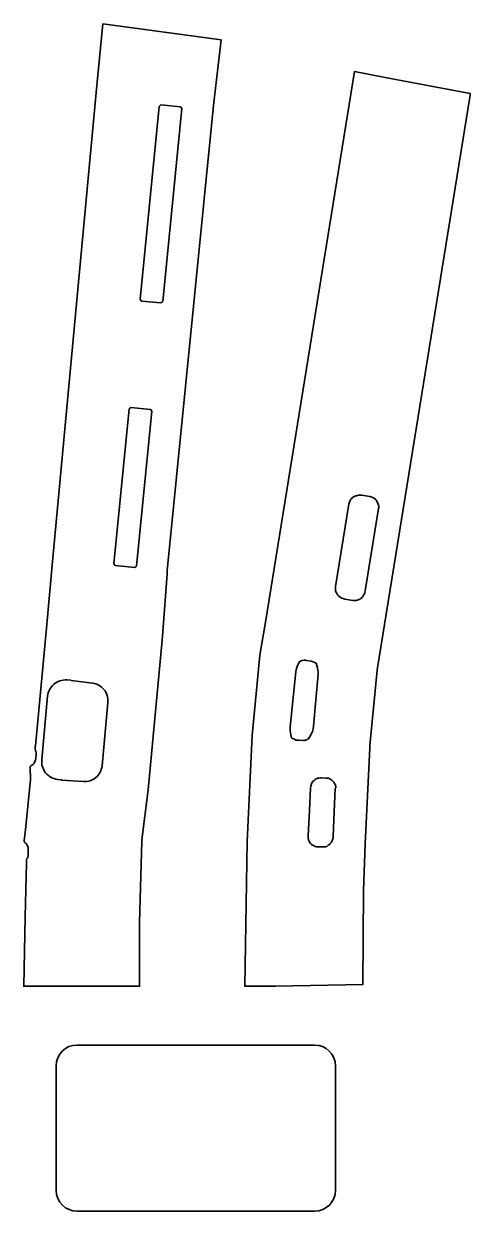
# Model space of a CAD drawing. Header units: millimetres. Extents: x 5 to 277, y 79 to 292.
# Drawn here: x 128.6 to 188.2, y 132.8 to 291.5 of the extents above; entities that cross this region are included whole.
import ezdxf

# ---------------------------------------------------------------- set-up
doc = ezdxf.new("R2010")
doc.units = ezdxf.units.MM
doc.header["$MEASUREMENT"] = 0
doc.layers.add('Livello 1', color=7, linetype='Continuous', lineweight=0)

msp = doc.modelspace()

# ---------------------------------------------------------------- linework, layer by layer
at = {"layer": 'Livello 1', "color": 250, "lineweight": 35, "true_color": 0x1d1d1b}
for points, knots in [([(139.14, 291.54), (139.14, 291.54), (138.25, 282.36), (138.25, 282.36), (138.25, 282.36), (132.36, 219.15), (132.36, 219.15), (132.36, 219.15), (131.59, 210.71), (131.59, 210.71), (131.59, 210.71), (130.14, 194.98), (130.14, 194.98), (130.14, 194.98), (130.1, 194.91), (130.1, 194.91), (130.1, 194.91), (130.1, 194.84), (130.1, 194.84), (130.1, 194.84), (130.1, 194.77), (130.1, 194.77), (130.1, 194.77), (130.1, 194.7), (130.1, 194.7), (130.1, 194.7), (130.1, 194.52), (130.1, 194.52), (130.1, 194.52), (130.14, 194.35), (130.14, 194.35), (130.14, 194.35), (130.17, 194.24), (130.17, 194.24), (130.17, 194.24), (130.21, 194.13), (130.21, 194.13), (130.21, 194.13), (130.21, 193.99), (130.21, 193.99), (130.21, 193.99), (130.21, 193.89), (130.21, 193.89), (130.21, 193.89), (130.17, 193.46), (130.17, 193.46), (130.17, 193.46), (130.17, 193.39), (130.17, 193.39), (130.17, 193.39), (130.17, 193.25), (130.17, 193.25), (130.17, 193.25), (130.14, 193.11), (130.14, 193.11), (130.14, 193.11), (130.1, 192.97), (130.1, 192.97), (130.1, 192.97), (130.03, 192.83), (130.03, 192.83), (130.03, 192.83), (129.96, 192.69), (129.96, 192.69), (129.96, 192.69), (129.93, 192.62), (129.93, 192.62), (129.93, 192.62), (129.86, 192.55), (129.86, 192.55), (129.86, 192.55), (129.79, 192.48), (129.79, 192.48), (129.79, 192.48), (129.72, 192.44), (129.72, 192.44), (129.72, 192.44), (129.65, 192.4), (129.65, 192.4), (129.65, 192.4), (129.58, 192.37), (129.58, 192.37), (129.58, 192.37), (129.54, 192.33), (129.54, 192.33), (129.54, 192.33), (129.5, 192.3), (129.5, 192.3), (129.5, 192.3), (129.47, 192.26), (129.47, 192.26), (129.47, 192.26), (129.43, 192.23), (129.43, 192.23), (129.43, 192.23), (129.43, 192.19), (129.43, 192.19), (129.43, 192.19), (129.43, 192.16), (129.43, 192.16), (129.43, 192.16), (129.47, 190.43), (129.47, 190.43), (129.47, 190.43), (128.8, 183.8), (128.8, 183.8), (128.8, 183.8), (128.59, 182.28), (128.59, 182.28), (128.59, 182.28), (128.59, 182.24), (128.59, 182.24), (128.59, 182.24), (128.59, 182.21), (128.59, 182.21), (128.59, 182.21), (128.59, 182.17), (128.59, 182.17), (128.59, 182.17), (128.62, 182.14), (128.62, 182.14), (128.62, 182.14), (128.66, 182.1), (128.66, 182.1), (128.66, 182.1), (128.69, 182.07), (128.69, 182.07), (128.69, 182.07), (128.76, 182.03), (128.76, 182.03), (128.76, 182.03), (128.83, 181.96), (128.83, 181.96), (128.83, 181.96), (128.9, 181.89), (128.9, 181.89), (128.9, 181.89), (128.94, 181.82), (128.94, 181.82), (128.94, 181.82), (128.98, 181.75), (128.98, 181.75), (128.98, 181.75), (129.01, 181.68), (129.01, 181.68), (129.01, 181.68), (129.08, 181.54), (129.08, 181.54), (129.08, 181.54), (129.12, 181.4), (129.12, 181.4), (129.12, 181.4), (129.15, 181.26), (129.15, 181.26), (129.15, 181.26), (129.15, 181.12), (129.15, 181.12), (129.15, 181.12), (129.15, 180.97), (129.15, 180.97), (129.15, 180.97), (129.15, 180.9), (129.15, 180.9), (129.15, 180.9), (129.15, 180.48), (129.15, 180.48), (129.15, 180.48), (129.12, 180.23), (129.12, 180.23), (129.12, 180.23), (129.08, 180.13), (129.08, 180.13), (129.08, 180.13), (129.05, 180.02), (129.05, 180.02), (129.05, 180.02), (128.98, 179.92), (128.98, 179.92), (128.98, 179.92), (128.94, 179.74), (128.94, 179.74), (128.94, 179.74), (128.9, 179.56), (128.9, 179.56), (128.9, 179.56), (128.9, 179.49), (128.9, 179.49), (128.9, 179.49), (128.9, 179.42), (128.9, 179.42), (128.9, 179.42), (128.9, 179.35), (128.9, 179.35), (128.9, 179.35), (128.9, 179.28), (128.9, 179.28), (128.9, 179.28), (128.73, 172.16), (128.73, 172.16), (128.73, 172.16), (128.55, 162.84), (128.55, 162.84), (128.55, 162.84), (144.04, 162.84), (144.04, 162.84), (144.04, 162.84), (144.04, 171.34), (144.04, 171.34), (144.04, 171.34), (144.04, 171.34), (144.04, 171.34), (144.04, 171.34), (144.32, 182.24), (144.32, 182.24), (144.32, 182.24), (144.32, 182.42), (144.32, 182.42), (144.32, 182.42), (145.17, 189.09), (145.17, 189.09), (145.17, 189.09), (145.17, 189.12), (145.17, 189.12), (145.17, 189.12), (145.8, 195.79), (145.8, 195.79), (145.8, 195.79), (147.07, 209.13), (147.07, 209.13), (147.07, 209.13), (147.11, 209.66), (147.11, 209.66), (147.11, 209.66), (147.71, 217.98), (147.71, 217.98), (147.71, 217.98), (147.74, 218.23), (147.74, 218.23), (147.74, 218.23), (147.74, 218.33), (147.74, 218.33), (147.74, 218.33), (147.74, 218.44), (147.74, 218.44), (147.74, 218.44), (153.88, 280.14), (153.88, 280.14), (153.88, 280.14), (153.88, 280.25), (153.88, 280.25), (153.88, 280.25), (154.94, 289.38), (154.94, 289.38), (154.94, 289.38), (139.14, 291.54), (139.14, 291.54)], [0, 0, 0, 0, 1, 1, 1, 2, 2, 2, 3, 3, 3, 4, 4, 4, 5, 5, 5, 6, 6, 6, 7, 7, 7, 8, 8, 8, 9, 9, 9, 10, 10, 10, 11, 11, 11, 12, 12, 12, 13, 13, 13, 14, 14, 14, 15, 15, 15, 16, 16, 16, 17, 17, 17, 18, 18, 18, 19, 19, 19, 20, 20, 20, 21, 21, 21, 22, 22, 22, 23, 23, 23, 24, 24, 24, 25, 25, 25, 26, 26, 26, 27, 27, 27, 28, 28, 28, 29, 29, 29, 30, 30, 30, 31, 31, 31, 32, 32, 32, 33, 33, 33, 34, 34, 34, 35, 35, 35, 36, 36, 36, 37, 37, 37, 38, 38, 38, 39, 39, 39, 40, 40, 40, 41, 41, 41, 42, 42, 42, 43, 43, 43, 44, 44, 44, 45, 45, 45, 46, 46, 46, 47, 47, 47, 48, 48, 48, 49, 49, 49, 50, 50, 50, 51, 51, 51, 52, 52, 52, 53, 53, 53, 54, 54, 54, 55, 55, 55, 56, 56, 56, 57, 57, 57, 58, 58, 58, 59, 59, 59, 60, 60, 60, 61, 61, 61, 62, 62, 62, 63, 63, 63, 64, 64, 64, 65, 65, 65, 66, 66, 66, 67, 67, 67, 68, 68, 68, 69, 69, 69, 70, 70, 70, 71, 71, 71, 72, 72, 72, 73, 73, 73, 74, 74, 74, 75, 75, 75, 76, 76, 76, 77, 77, 77, 78, 78, 78, 79, 79, 79, 80, 80, 80, 81, 81, 81, 82, 82, 82, 83, 83, 83, 84, 84, 84, 85, 85, 85, 85]), ([(147.14, 254.39), (147.14, 254.39), (146.9, 254.21), (146.9, 254.21), (146.9, 254.21), (144.29, 254.46), (144.29, 254.46), (144.29, 254.46), (144.11, 254.71), (144.11, 254.71), (144.11, 254.71), (146.65, 280.49), (146.65, 280.49), (146.65, 280.49), (146.9, 280.71), (146.9, 280.71), (146.9, 280.71), (149.51, 280.42), (149.51, 280.42), (149.51, 280.42), (149.68, 280.21), (149.68, 280.21), (149.68, 280.21), (147.14, 254.39), (147.14, 254.39)], [0, 0, 0, 0, 1, 1, 1, 2, 2, 2, 3, 3, 3, 4, 4, 4, 5, 5, 5, 6, 6, 6, 7, 7, 7, 8, 8, 8, 8]), ([(143.62, 219), (143.62, 219), (143.4, 218.83), (143.4, 218.83), (143.4, 218.83), (140.79, 219.08), (140.79, 219.08), (140.79, 219.08), (140.58, 219.32), (140.58, 219.32), (140.58, 219.32), (142.63, 240.03), (142.63, 240.03), (142.63, 240.03), (142.87, 240.24), (142.87, 240.24), (142.87, 240.24), (145.49, 239.96), (145.49, 239.96), (145.49, 239.96), (145.66, 239.75), (145.66, 239.75), (145.66, 239.75), (143.62, 219), (143.62, 219)], [0, 0, 0, 0, 1, 1, 1, 2, 2, 2, 3, 3, 3, 4, 4, 4, 5, 5, 5, 6, 6, 6, 7, 7, 7, 8, 8, 8, 8]), ([(139.81, 200.77), (139.81, 200.77), (139.03, 192.3), (139.03, 192.3), (139.03, 192.3), (138.99, 192.09), (138.99, 192.09), (138.99, 192.09), (138.92, 191.88), (138.92, 191.88), (138.92, 191.88), (138.85, 191.66), (138.85, 191.66), (138.85, 191.66), (138.75, 191.45), (138.75, 191.45), (138.75, 191.45), (138.64, 191.24), (138.64, 191.24), (138.64, 191.24), (138.5, 191.06), (138.5, 191.06), (138.5, 191.06), (138.36, 190.89), (138.36, 190.89), (138.36, 190.89), (138.18, 190.75), (138.18, 190.75), (138.18, 190.75), (138.01, 190.61), (138.01, 190.61), (138.01, 190.61), (137.83, 190.5), (137.83, 190.5), (137.83, 190.5), (137.62, 190.39), (137.62, 190.39), (137.62, 190.39), (137.41, 190.32), (137.41, 190.32), (137.41, 190.32), (137.2, 190.25), (137.2, 190.25), (137.2, 190.25), (136.98, 190.22), (136.98, 190.22), (136.98, 190.22), (136.77, 190.22), (136.77, 190.22), (136.77, 190.22), (136.52, 190.22), (136.52, 190.22), (136.52, 190.22), (133.63, 190.39), (133.63, 190.39), (133.63, 190.39), (133.63, 190.39), (133.63, 190.39), (133.63, 190.39), (133.56, 190.43), (133.56, 190.43), (133.56, 190.43), (133.07, 190.5), (133.07, 190.5), (133.07, 190.5), (132.82, 190.54), (132.82, 190.54), (132.82, 190.54), (132.61, 190.61), (132.61, 190.61), (132.61, 190.61), (132.4, 190.68), (132.4, 190.68), (132.4, 190.68), (132.19, 190.78), (132.19, 190.78), (132.19, 190.78), (131.97, 190.92), (131.97, 190.92), (131.97, 190.92), (131.8, 191.06), (131.8, 191.06), (131.8, 191.06), (131.62, 191.21), (131.62, 191.21), (131.62, 191.21), (131.48, 191.38), (131.48, 191.38), (131.48, 191.38), (131.34, 191.56), (131.34, 191.56), (131.34, 191.56), (131.23, 191.77), (131.23, 191.77), (131.23, 191.77), (131.13, 191.98), (131.13, 191.98), (131.13, 191.98), (131.06, 192.19), (131.06, 192.19), (131.06, 192.19), (130.99, 192.4), (130.99, 192.4), (130.99, 192.4), (130.95, 192.65), (130.95, 192.65), (130.95, 192.65), (130.95, 192.9), (130.95, 192.9), (130.95, 192.9), (130.95, 193.15), (130.95, 193.15), (130.95, 193.15), (131.73, 201.61), (131.73, 201.61), (131.73, 201.61), (131.76, 201.86), (131.76, 201.86), (131.76, 201.86), (131.83, 202.07), (131.83, 202.07), (131.83, 202.07), (131.9, 202.28), (131.9, 202.28), (131.9, 202.28), (132.01, 202.49), (132.01, 202.49), (132.01, 202.49), (132.12, 202.71), (132.12, 202.71), (132.12, 202.71), (132.26, 202.88), (132.26, 202.88), (132.26, 202.88), (132.4, 203.06), (132.4, 203.06), (132.4, 203.06), (132.57, 203.24), (132.57, 203.24), (132.57, 203.24), (132.75, 203.38), (132.75, 203.38), (132.75, 203.38), (132.96, 203.48), (132.96, 203.48), (132.96, 203.48), (133.17, 203.59), (133.17, 203.59), (133.17, 203.59), (133.39, 203.66), (133.39, 203.66), (133.39, 203.66), (133.6, 203.73), (133.6, 203.73), (133.6, 203.73), (133.84, 203.76), (133.84, 203.76), (133.84, 203.76), (134.09, 203.8), (134.09, 203.8), (134.09, 203.8), (134.34, 203.8), (134.34, 203.8), (134.34, 203.8), (134.83, 203.76), (134.83, 203.76), (134.83, 203.76), (134.9, 203.73), (134.9, 203.73), (134.9, 203.73), (137.76, 203.38), (137.76, 203.38), (137.76, 203.38), (137.97, 203.34), (137.97, 203.34), (137.97, 203.34), (138.18, 203.27), (138.18, 203.27), (138.18, 203.27), (138.39, 203.2), (138.39, 203.2), (138.39, 203.2), (138.61, 203.09), (138.61, 203.09), (138.61, 203.09), (138.78, 202.95), (138.78, 202.95), (138.78, 202.95), (138.96, 202.81), (138.96, 202.81), (138.96, 202.81), (139.14, 202.67), (139.14, 202.67), (139.14, 202.67), (139.28, 202.49), (139.28, 202.49), (139.28, 202.49), (139.42, 202.32), (139.42, 202.32), (139.42, 202.32), (139.52, 202.14), (139.52, 202.14), (139.52, 202.14), (139.63, 201.93), (139.63, 201.93), (139.63, 201.93), (139.7, 201.72), (139.7, 201.72), (139.7, 201.72), (139.77, 201.51), (139.77, 201.51), (139.77, 201.51), (139.81, 201.3), (139.81, 201.3), (139.81, 201.3), (139.81, 201.08), (139.81, 201.08), (139.81, 201.08), (139.81, 200.77), (139.81, 200.77)], [0, 0, 0, 0, 1, 1, 1, 2, 2, 2, 3, 3, 3, 4, 4, 4, 5, 5, 5, 6, 6, 6, 7, 7, 7, 8, 8, 8, 9, 9, 9, 10, 10, 10, 11, 11, 11, 12, 12, 12, 13, 13, 13, 14, 14, 14, 15, 15, 15, 16, 16, 16, 17, 17, 17, 18, 18, 18, 19, 19, 19, 20, 20, 20, 21, 21, 21, 22, 22, 22, 23, 23, 23, 24, 24, 24, 25, 25, 25, 26, 26, 26, 27, 27, 27, 28, 28, 28, 29, 29, 29, 30, 30, 30, 31, 31, 31, 32, 32, 32, 33, 33, 33, 34, 34, 34, 35, 35, 35, 36, 36, 36, 37, 37, 37, 38, 38, 38, 39, 39, 39, 40, 40, 40, 41, 41, 41, 42, 42, 42, 43, 43, 43, 44, 44, 44, 45, 45, 45, 46, 46, 46, 47, 47, 47, 48, 48, 48, 49, 49, 49, 50, 50, 50, 51, 51, 51, 52, 52, 52, 53, 53, 53, 54, 54, 54, 55, 55, 55, 56, 56, 56, 57, 57, 57, 58, 58, 58, 59, 59, 59, 60, 60, 60, 61, 61, 61, 62, 62, 62, 63, 63, 63, 64, 64, 64, 65, 65, 65, 66, 66, 66, 67, 67, 67, 68, 68, 68, 69, 69, 69, 70, 70, 70, 71, 71, 71, 72, 72, 72, 73, 73, 73, 73])]:
    msp.add_open_spline(points, degree=3, knots=knots, dxfattribs=at)
at = {"layer": 'Livello 1', "color": 18, "lineweight": 35, "true_color": 0x000000}
for points, knots in [([(176.85, 284.37), (176.85, 284.37), (172.76, 285.15), (172.76, 285.15), (172.76, 285.15), (160.87, 211.53), (160.87, 211.53), (160.87, 211.53), (160.13, 207.12), (160.13, 207.12), (160.13, 207.12), (159.1, 196.36), (159.1, 196.36), (159.1, 196.36), (158.4, 182.21), (158.4, 182.21), (158.4, 182.21), (158.12, 162.84), (158.12, 162.84), (158.12, 162.84), (162.21, 162.84), (162.21, 162.84), (162.21, 162.84), (173.88, 163.05), (173.88, 163.05), (173.88, 163.05), (173.99, 175.65), (173.99, 175.65), (173.99, 175.65), (174.2, 181.82), (174.2, 181.82), (174.2, 181.82), (174.2, 181.89), (174.2, 181.89), (174.2, 181.89), (174.8, 194.7), (174.8, 194.7), (174.8, 194.7), (174.8, 195.02), (174.8, 195.02), (174.8, 195.02), (175.82, 205.11), (175.82, 205.11), (175.82, 205.11), (175.82, 205.14), (175.82, 205.14), (175.82, 205.14), (188.21, 281.98), (188.21, 281.98), (188.21, 281.98), (188.24, 282.19), (188.24, 282.19), (188.24, 282.19), (176.85, 284.37), (176.85, 284.37)], [0, 0, 0, 0, 1, 1, 1, 2, 2, 2, 3, 3, 3, 4, 4, 4, 5, 5, 5, 6, 6, 6, 7, 7, 7, 8, 8, 8, 9, 9, 9, 10, 10, 10, 11, 11, 11, 12, 12, 12, 13, 13, 13, 14, 14, 14, 15, 15, 15, 16, 16, 16, 17, 17, 17, 18, 18, 18, 18]), ([(176, 226.84), (176, 226.84), (175.97, 226.7), (175.97, 226.7), (175.97, 226.7), (174.2, 215.69), (174.2, 215.69), (174.2, 215.69), (174.17, 215.55), (174.17, 215.55), (174.17, 215.55), (174.13, 215.41), (174.13, 215.41), (174.13, 215.41), (174.06, 215.27), (174.06, 215.27), (174.06, 215.27), (173.99, 215.12), (173.99, 215.12), (173.99, 215.12), (173.92, 215.02), (173.92, 215.02), (173.92, 215.02), (173.85, 214.91), (173.85, 214.91), (173.85, 214.91), (173.74, 214.81), (173.74, 214.81), (173.74, 214.81), (173.64, 214.7), (173.64, 214.7), (173.64, 214.7), (173.53, 214.63), (173.53, 214.63), (173.53, 214.63), (173.39, 214.56), (173.39, 214.56), (173.39, 214.56), (173.25, 214.49), (173.25, 214.49), (173.25, 214.49), (173.11, 214.45), (173.11, 214.45), (173.11, 214.45), (172.97, 214.42), (172.97, 214.42), (172.97, 214.42), (172.83, 214.42), (172.83, 214.42), (172.83, 214.42), (172.68, 214.42), (172.68, 214.42), (172.68, 214.42), (172.54, 214.42), (172.54, 214.42), (172.54, 214.42), (171.49, 214.59), (171.49, 214.59), (171.49, 214.59), (171.34, 214.63), (171.34, 214.63), (171.34, 214.63), (171.2, 214.67), (171.2, 214.67), (171.2, 214.67), (171.06, 214.74), (171.06, 214.74), (171.06, 214.74), (170.92, 214.81), (170.92, 214.81), (170.92, 214.81), (170.82, 214.88), (170.82, 214.88), (170.82, 214.88), (170.71, 214.98), (170.71, 214.98), (170.71, 214.98), (170.6, 215.09), (170.6, 215.09), (170.6, 215.09), (170.5, 215.19), (170.5, 215.19), (170.5, 215.19), (170.43, 215.3), (170.43, 215.3), (170.43, 215.3), (170.36, 215.44), (170.36, 215.44), (170.36, 215.44), (170.29, 215.58), (170.29, 215.58), (170.29, 215.58), (170.25, 215.72), (170.25, 215.72), (170.25, 215.72), (170.22, 215.86), (170.22, 215.86), (170.22, 215.86), (170.22, 216.01), (170.22, 216.01), (170.22, 216.01), (170.22, 216.15), (170.22, 216.15), (170.22, 216.15), (170.25, 216.29), (170.25, 216.29), (170.25, 216.29), (172.01, 227.29), (172.01, 227.29), (172.01, 227.29), (172.05, 227.44), (172.05, 227.44), (172.05, 227.44), (172.09, 227.58), (172.09, 227.58), (172.09, 227.58), (172.16, 227.72), (172.16, 227.72), (172.16, 227.72), (172.23, 227.86), (172.23, 227.86), (172.23, 227.86), (172.3, 227.96), (172.3, 227.96), (172.3, 227.96), (172.4, 228.07), (172.4, 228.07), (172.4, 228.07), (172.51, 228.18), (172.51, 228.18), (172.51, 228.18), (172.61, 228.25), (172.61, 228.25), (172.61, 228.25), (172.76, 228.32), (172.76, 228.32), (172.76, 228.32), (172.9, 228.39), (172.9, 228.39), (172.9, 228.39), (173.04, 228.42), (173.04, 228.42), (173.04, 228.42), (173.18, 228.46), (173.18, 228.46), (173.18, 228.46), (173.32, 228.49), (173.32, 228.49), (173.32, 228.49), (173.46, 228.49), (173.46, 228.49), (173.46, 228.49), (173.6, 228.49), (173.6, 228.49), (173.6, 228.49), (173.74, 228.49), (173.74, 228.49), (173.74, 228.49), (174.8, 228.32), (174.8, 228.32), (174.8, 228.32), (174.94, 228.28), (174.94, 228.28), (174.94, 228.28), (175.08, 228.25), (175.08, 228.25), (175.08, 228.25), (175.22, 228.18), (175.22, 228.18), (175.22, 228.18), (175.37, 228.11), (175.37, 228.11), (175.37, 228.11), (175.47, 228.04), (175.47, 228.04), (175.47, 228.04), (175.58, 227.93), (175.58, 227.93), (175.58, 227.93), (175.68, 227.82), (175.68, 227.82), (175.68, 227.82), (175.75, 227.72), (175.75, 227.72), (175.75, 227.72), (175.82, 227.58), (175.82, 227.58), (175.82, 227.58), (175.89, 227.44), (175.89, 227.44), (175.89, 227.44), (175.93, 227.29), (175.93, 227.29), (175.93, 227.29), (175.97, 227.15), (175.97, 227.15), (175.97, 227.15), (176, 227.01), (176, 227.01), (176, 227.01), (176, 226.87), (176, 226.87), (176, 226.87), (176, 226.84), (176, 226.84)], [0, 0, 0, 0, 1, 1, 1, 2, 2, 2, 3, 3, 3, 4, 4, 4, 5, 5, 5, 6, 6, 6, 7, 7, 7, 8, 8, 8, 9, 9, 9, 10, 10, 10, 11, 11, 11, 12, 12, 12, 13, 13, 13, 14, 14, 14, 15, 15, 15, 16, 16, 16, 17, 17, 17, 18, 18, 18, 19, 19, 19, 20, 20, 20, 21, 21, 21, 22, 22, 22, 23, 23, 23, 24, 24, 24, 25, 25, 25, 26, 26, 26, 27, 27, 27, 28, 28, 28, 29, 29, 29, 30, 30, 30, 31, 31, 31, 32, 32, 32, 33, 33, 33, 34, 34, 34, 35, 35, 35, 36, 36, 36, 37, 37, 37, 38, 38, 38, 39, 39, 39, 40, 40, 40, 41, 41, 41, 42, 42, 42, 43, 43, 43, 44, 44, 44, 45, 45, 45, 46, 46, 46, 47, 47, 47, 48, 48, 48, 49, 49, 49, 50, 50, 50, 51, 51, 51, 52, 52, 52, 53, 53, 53, 54, 54, 54, 55, 55, 55, 56, 56, 56, 57, 57, 57, 58, 58, 58, 59, 59, 59, 60, 60, 60, 61, 61, 61, 62, 62, 62, 63, 63, 63, 64, 64, 64, 65, 65, 65, 66, 66, 66, 67, 67, 67, 68, 68, 68, 68]), ([(166.33, 195.76), (166.33, 195.76), (166.19, 195.72), (166.19, 195.72), (166.19, 195.72), (166.05, 195.69), (166.05, 195.69), (166.05, 195.69), (165.91, 195.69), (165.91, 195.69), (165.91, 195.69), (165.31, 195.72), (165.31, 195.72), (165.31, 195.72), (165.14, 195.72), (165.14, 195.72), (165.14, 195.72), (164.96, 195.76), (164.96, 195.76), (164.96, 195.76), (164.78, 195.83), (164.78, 195.83), (164.78, 195.83), (164.64, 195.9), (164.64, 195.9), (164.64, 195.9), (164.5, 195.97), (164.5, 195.97), (164.5, 195.97), (164.36, 196.07), (164.36, 196.07), (164.36, 196.07), (164.25, 196.46), (164.25, 196.46), (164.15, 196.81), (164.15, 197.17), (164.18, 197.52), (164.18, 197.52), (164.92, 204.86), (164.92, 204.86), (164.96, 205.25), (165.1, 205.63), (165.28, 205.99), (165.28, 205.99), (165.42, 206.23), (165.42, 206.23), (165.42, 206.23), (165.56, 206.3), (165.56, 206.3), (165.56, 206.3), (165.56, 206.3), (165.56, 206.3), (165.56, 206.3), (165.7, 206.38), (165.7, 206.38), (165.7, 206.38), (165.88, 206.41), (165.88, 206.41), (165.88, 206.41), (166.05, 206.45), (166.05, 206.45), (166.05, 206.45), (166.23, 206.45), (166.23, 206.45), (166.23, 206.45), (166.41, 206.41), (166.41, 206.41), (166.41, 206.41), (166.97, 206.3), (166.97, 206.3), (166.97, 206.3), (167.11, 206.27), (167.11, 206.27), (167.11, 206.27), (167.25, 206.23), (167.25, 206.23), (167.25, 206.23), (167.39, 206.16), (167.39, 206.16), (167.39, 206.16), (167.53, 206.09), (167.53, 206.09), (167.53, 206.09), (167.64, 206.02), (167.64, 206.02), (167.82, 205.63), (167.89, 205.21), (167.89, 204.82), (167.89, 204.75), (167.89, 204.65), (167.89, 204.58), (167.89, 204.58), (167.29, 197.63), (167.29, 197.63), (167.25, 197.13), (167.08, 196.64), (166.79, 196.22), (166.79, 196.22), (166.62, 195.93), (166.62, 195.93), (166.62, 195.93), (166.48, 195.86), (166.48, 195.86), (166.48, 195.86), (166.33, 195.76), (166.33, 195.76)], [0, 0, 0, 0, 1, 1, 1, 2, 2, 2, 3, 3, 3, 4, 4, 4, 5, 5, 5, 6, 6, 6, 7, 7, 7, 8, 8, 8, 9, 9, 9, 10, 10, 10, 11, 11, 11, 12, 12, 12, 13, 13, 13, 14, 14, 14, 15, 15, 15, 16, 16, 16, 17, 17, 17, 18, 18, 18, 19, 19, 19, 20, 20, 20, 21, 21, 21, 22, 22, 22, 23, 23, 23, 24, 24, 24, 25, 25, 25, 26, 26, 26, 27, 27, 27, 28, 28, 28, 29, 29, 29, 30, 30, 30, 31, 31, 31, 32, 32, 32, 33, 33, 33, 34, 34, 34, 35, 35, 35, 35]), ([(170.18, 189.27), (170.18, 189.27), (170.04, 186.2), (170.04, 186.2), (170.04, 186.2), (169.9, 182.84), (169.9, 182.84), (169.9, 182.84), (169.9, 182.7), (169.9, 182.7), (169.9, 182.7), (169.86, 182.56), (169.86, 182.56), (169.86, 182.56), (169.83, 182.42), (169.83, 182.42), (169.83, 182.42), (169.79, 182.28), (169.79, 182.28), (169.79, 182.28), (169.72, 182.17), (169.72, 182.17), (169.72, 182.17), (169.65, 182.07), (169.65, 182.07), (169.65, 182.07), (169.58, 181.96), (169.58, 181.96), (169.58, 181.96), (169.47, 181.86), (169.47, 181.86), (169.47, 181.86), (169.37, 181.75), (169.37, 181.75), (169.37, 181.75), (169.26, 181.68), (169.26, 181.68), (169.26, 181.68), (169.16, 181.61), (169.16, 181.61), (169.16, 181.61), (169.05, 181.54), (169.05, 181.54), (169.05, 181.54), (168.91, 181.5), (168.91, 181.5), (168.91, 181.5), (168.77, 181.47), (168.77, 181.47), (168.77, 181.47), (168.63, 181.47), (168.63, 181.47), (168.63, 181.47), (168.49, 181.47), (168.49, 181.47), (168.49, 181.47), (167.89, 181.5), (167.89, 181.5), (167.89, 181.5), (167.71, 181.5), (167.71, 181.5), (167.71, 181.5), (167.53, 181.54), (167.53, 181.54), (167.53, 181.54), (167.36, 181.61), (167.36, 181.61), (167.36, 181.61), (167.18, 181.68), (167.18, 181.68), (167.18, 181.68), (167.04, 181.79), (167.04, 181.79), (167.04, 181.79), (166.9, 181.93), (166.9, 181.93), (166.9, 181.93), (166.79, 182.07), (166.79, 182.07), (166.79, 182.07), (166.69, 182.24), (166.69, 182.24), (166.69, 182.24), (166.62, 182.42), (166.62, 182.42), (166.62, 182.42), (166.62, 182.49), (166.62, 182.49), (166.62, 182.49), (166.62, 182.49), (166.62, 182.49), (166.62, 182.49), (166.58, 182.6), (166.58, 182.6), (166.58, 182.6), (166.58, 182.63), (166.58, 182.63), (166.58, 182.63), (166.58, 182.7), (166.58, 182.7), (166.58, 182.7), (166.58, 182.77), (166.58, 182.77), (166.58, 182.77), (166.58, 182.81), (166.58, 182.81), (166.58, 182.81), (166.58, 182.81), (166.58, 182.81), (166.58, 182.81), (166.58, 182.99), (166.58, 182.99), (166.58, 182.99), (166.76, 186.34), (166.76, 186.34), (166.76, 186.34), (166.9, 189.37), (166.9, 189.37), (166.9, 189.37), (166.93, 189.55), (166.93, 189.55), (166.93, 189.55), (166.93, 189.58), (166.93, 189.58), (166.93, 189.58), (166.97, 189.72), (166.97, 189.72), (166.97, 189.72), (166.97, 189.72), (166.97, 189.72), (166.97, 189.72), (166.97, 189.76), (166.97, 189.76), (166.97, 189.76), (167.01, 189.87), (167.01, 189.87), (167.01, 189.87), (167.04, 189.94), (167.04, 189.94), (167.04, 189.94), (167.11, 190.08), (167.11, 190.08), (167.11, 190.08), (167.22, 190.22), (167.22, 190.22), (167.22, 190.22), (167.36, 190.36), (167.36, 190.36), (167.36, 190.36), (167.5, 190.46), (167.5, 190.46), (167.5, 190.46), (167.64, 190.57), (167.64, 190.57), (167.64, 190.57), (167.82, 190.64), (167.82, 190.64), (167.82, 190.64), (167.99, 190.68), (167.99, 190.68), (167.99, 190.68), (168.17, 190.71), (168.17, 190.71), (168.17, 190.71), (168.35, 190.71), (168.35, 190.71), (168.35, 190.71), (168.95, 190.68), (168.95, 190.68), (168.95, 190.68), (169.09, 190.68), (169.09, 190.68), (169.09, 190.68), (169.23, 190.64), (169.23, 190.64), (169.23, 190.64), (169.37, 190.61), (169.37, 190.61), (169.37, 190.61), (169.51, 190.54), (169.51, 190.54), (169.51, 190.54), (169.62, 190.46), (169.62, 190.46), (169.62, 190.46), (169.72, 190.39), (169.72, 190.39), (169.72, 190.39), (169.83, 190.32), (169.83, 190.32), (169.83, 190.32), (169.93, 190.22), (169.93, 190.22), (169.93, 190.22), (170, 190.11), (170, 190.11), (170, 190.11), (170.07, 190.01), (170.07, 190.01), (170.07, 190.01), (170.14, 189.9), (170.14, 189.9), (170.14, 189.9), (170.22, 189.79), (170.22, 189.79), (170.22, 189.79), (170.25, 189.65), (170.25, 189.65), (170.25, 189.65), (170.29, 189.51), (170.29, 189.51), (170.29, 189.51), (170.29, 189.37), (170.29, 189.37), (170.29, 189.37), (170.18, 189.27), (170.18, 189.27)], [0, 0, 0, 0, 1, 1, 1, 2, 2, 2, 3, 3, 3, 4, 4, 4, 5, 5, 5, 6, 6, 6, 7, 7, 7, 8, 8, 8, 9, 9, 9, 10, 10, 10, 11, 11, 11, 12, 12, 12, 13, 13, 13, 14, 14, 14, 15, 15, 15, 16, 16, 16, 17, 17, 17, 18, 18, 18, 19, 19, 19, 20, 20, 20, 21, 21, 21, 22, 22, 22, 23, 23, 23, 24, 24, 24, 25, 25, 25, 26, 26, 26, 27, 27, 27, 28, 28, 28, 29, 29, 29, 30, 30, 30, 31, 31, 31, 32, 32, 32, 33, 33, 33, 34, 34, 34, 35, 35, 35, 36, 36, 36, 37, 37, 37, 38, 38, 38, 39, 39, 39, 40, 40, 40, 41, 41, 41, 42, 42, 42, 43, 43, 43, 44, 44, 44, 45, 45, 45, 46, 46, 46, 47, 47, 47, 48, 48, 48, 49, 49, 49, 50, 50, 50, 51, 51, 51, 52, 52, 52, 53, 53, 53, 54, 54, 54, 55, 55, 55, 56, 56, 56, 57, 57, 57, 58, 58, 58, 59, 59, 59, 60, 60, 60, 61, 61, 61, 62, 62, 62, 63, 63, 63, 64, 64, 64, 65, 65, 65, 66, 66, 66, 67, 67, 67, 68, 68, 68, 69, 69, 69, 70, 70, 70, 71, 71, 71, 72, 72, 72, 72]), ([(170.22, 152.19), (170.22, 152.19), (170.22, 135.54), (170.22, 135.54), (170.22, 134.02), (168.98, 132.75), (167.43, 132.75), (167.43, 132.75), (135.68, 132.75), (135.68, 132.75), (134.16, 132.75), (132.89, 133.99), (132.89, 135.54), (132.89, 135.54), (132.89, 152.19), (132.89, 152.19), (132.89, 153.71), (134.13, 154.98), (135.68, 154.98), (135.68, 154.98), (167.43, 154.98), (167.43, 154.98), (168.95, 154.98), (170.22, 153.71), (170.22, 152.19)], [0, 0, 0, 0, 1, 1, 1, 2, 2, 2, 3, 3, 3, 4, 4, 4, 5, 5, 5, 6, 6, 6, 7, 7, 7, 8, 8, 8, 8])]:
    msp.add_open_spline(points, degree=3, knots=knots, dxfattribs=at)

doc.saveas('drawing.dxf')
